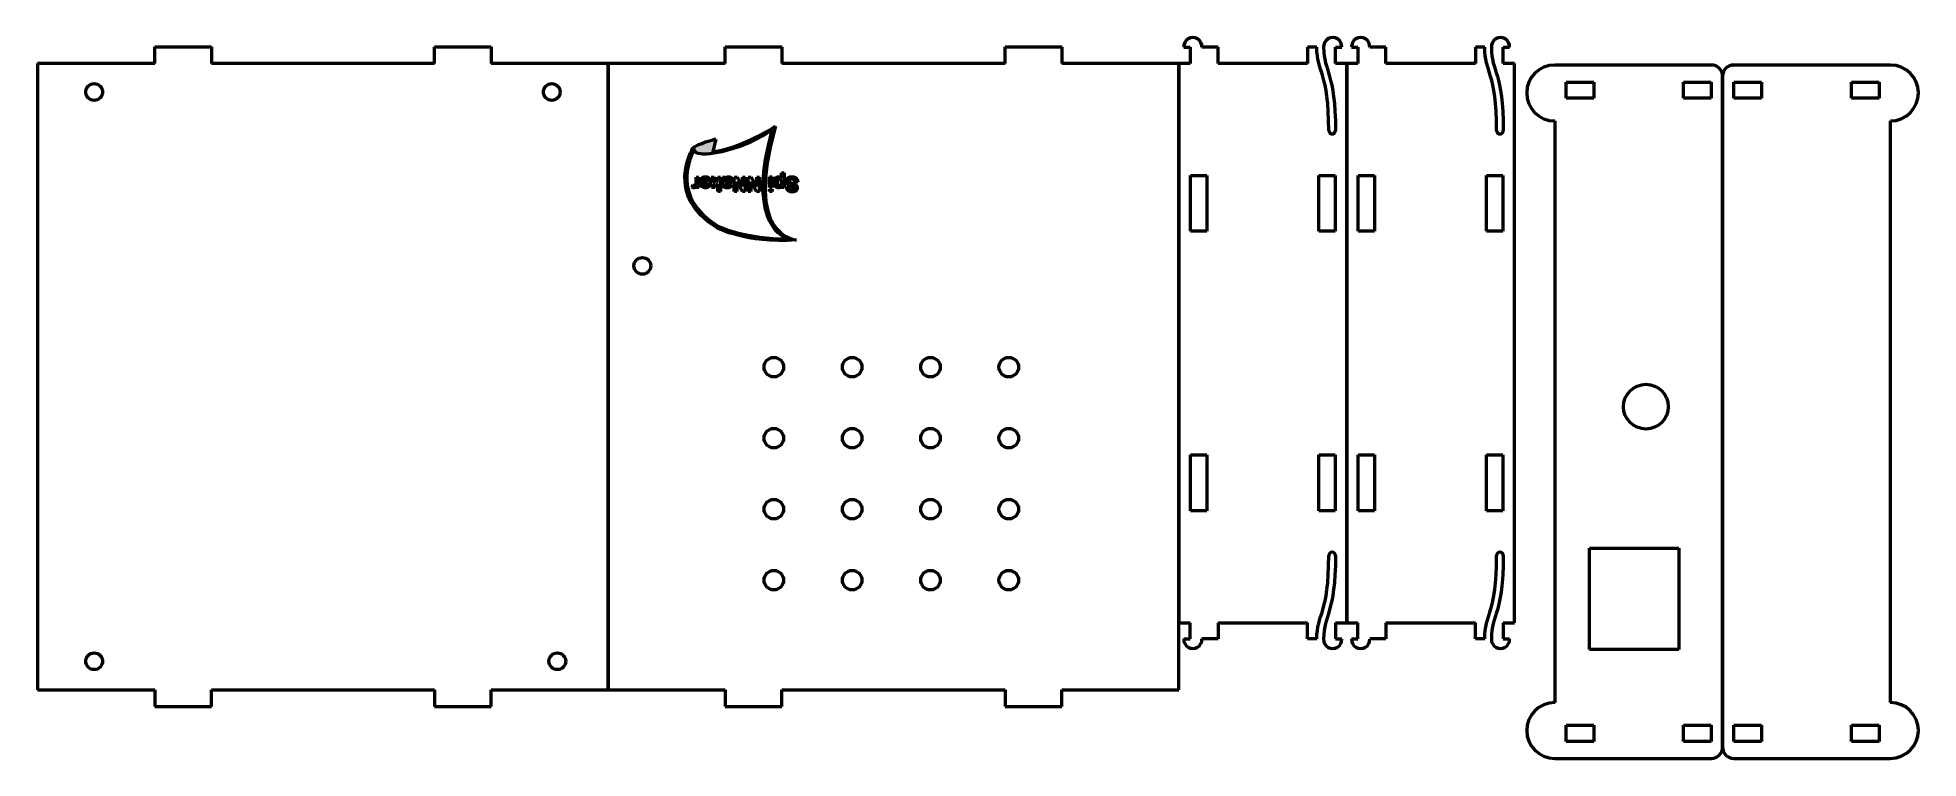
# Model space of a CAD drawing. Header units: millimetres. Extents: x 22 to 358, y 306 to 435.
import ezdxf

# ---------------------------------------------------------------- set-up
doc = ezdxf.new("R2010")
doc.units = ezdxf.units.MM
doc.layers.add('Visible (ANSI)', color=7, linetype='Continuous', lineweight=50)

msp = doc.modelspace()

# ---------------------------------------------------------------- hatches: boundary and pattern name
h = msp.add_hatch(color=256)
h.dxf.hatch_style = 1
edge = h.paths.add_edge_path()
edge.add_spline(control_points=[(143.4, 416.9), (143.39, 416.9), (139.94, 416.03), (139.3, 415.28)], knot_values=[0, 0, 0, 0, 1, 1, 1, 1], degree=3, periodic=0)
edge.add_spline(control_points=[(139.3, 415.28), (139.3, 415.28), (134.05, 406.77), (143.67, 401.01)], knot_values=[1, 1, 1, 1, 2, 2, 2, 2], degree=3, periodic=0)
edge.add_spline(control_points=[(143.67, 401.01), (143.68, 401), (148.69, 398.21), (157.83, 398.87)], knot_values=[2, 2, 2, 2, 3, 3, 3, 3], degree=3, periodic=0)
edge.add_spline(control_points=[(157.83, 398.87), (157.61, 398.94), (148.32, 399.35), (154.07, 419.19)], knot_values=[3, 3, 3, 3, 4, 4, 4, 4], degree=3, periodic=0)
edge.add_spline(control_points=[(154.07, 419.19), (153.92, 419.09), (148.25, 415.38), (142.87, 414.64)], knot_values=[4, 4, 4, 4, 5, 5, 5, 5], degree=3, periodic=0)
edge.add_line((142.87, 414.64), (143.4, 416.9))
edge = h.paths.add_edge_path(flags=16)
edge.add_spline(control_points=[(142.32, 414.28), (148.27, 414.89), (153.49, 418.5), (153.5, 418.51)], knot_values=[-5, -5, -5, -5, -4, -4, -4, -4], degree=3, periodic=0)
edge.add_spline(control_points=[(153.5, 418.51), (149.16, 403.1), (154.54, 399.54), (156.39, 399.05)], knot_values=[-4, -4, -4, -4, -3, -3, -3, -3], degree=3, periodic=0)
edge.add_spline(control_points=[(156.39, 399.05), (148.65, 399.05), (144.46, 401.04), (143.77, 401.32)], knot_values=[-3, -3, -3, -3, -2, -2, -2, -2], degree=3, periodic=0)
edge.add_spline(control_points=[(143.77, 401.32), (135.32, 406.62), (138.8, 413.61), (139.54, 415.11)], knot_values=[-2, -2, -2, -2, -1, -1, -1, -1], degree=3, periodic=0)
edge.add_spline(control_points=[(139.54, 415.11), (139.62, 414.28), (140.44, 414.07), (142.32, 414.28)], knot_values=[-1, -1, -1, -1, 0, 0, 0, 0], degree=3, periodic=0)
h.paths.add_polyline_path([(142.57, 410.11), (143.08, 410.11), (143.54, 409.26), (143.76, 409.51), (143.76, 410.11), (144.24, 410.11), (144.24, 407.49), (143.76, 407.49), (143.76, 408.88), (143.2, 408.21), (142.61, 408.21), (143.23, 408.91)], flags=0)
edge = h.paths.add_edge_path(flags=0)
edge.add_spline(control_points=[(141.55, 410.16), (142.02, 410.16), (142.25, 409.83)], knot_values=[0, 0, 0, 1, 1, 1], degree=2, periodic=0)
edge.add_spline(control_points=[(142.25, 409.83), (142.42, 409.57), (142.42, 409.18)], knot_values=[0, 0, 0, 1, 1, 1], degree=2, periodic=0)
edge.add_spline(control_points=[(142.42, 409.18), (142.42, 408.7), (141.95, 408.17), (141.6, 408.17)], knot_values=[0, 0, 0, 1, 2, 2, 2], degree=2, periodic=0)
edge.add_spline(control_points=[(141.6, 408.17), (141.19, 408.17), (140.73, 408.73), (140.74, 409.31)], knot_values=[0, 0, 0, 1, 2, 2, 2], degree=2, periodic=0)
edge.add_line((140.74, 409.31), (141.93, 409.31))
edge.add_spline(control_points=[(141.93, 409.31), (141.93, 409.53), (141.71, 409.78), (141.54, 409.78)], knot_values=[0, 0, 0, 1, 2, 2, 2], degree=2, periodic=0)
edge.add_spline(control_points=[(141.54, 409.78), (141.43, 409.78), (141.28, 409.65), (141.24, 409.51)], knot_values=[0, 0, 0, 1, 2, 2, 2], degree=2, periodic=0)
edge.add_line((141.24, 409.51), (140.76, 409.59))
edge.add_spline(control_points=[(140.76, 409.59), (140.86, 409.87), (141.25, 410.16), (141.55, 410.16)], knot_values=[0, 0, 0, 1, 2, 2, 2], degree=2, periodic=0)
edge = h.paths.add_edge_path(flags=0)
edge.add_line((140.37, 410.11), (140.37, 408.21))
edge.add_line((140.37, 408.21), (139.92, 408.21))
edge.add_line((139.92, 408.21), (139.92, 408.48))
edge.add_spline(control_points=[(139.92, 408.48), (139.81, 408.29), (139.63, 408.17), (139.51, 408.17)], knot_values=[0, 0, 0, 1, 2, 2, 2], degree=2, periodic=0)
edge.add_spline(control_points=[(139.51, 408.17), (139.35, 408.17), (139.2, 408.27)], knot_values=[0, 0, 0, 1, 1, 1], degree=2, periodic=0)
edge.add_line((139.2, 408.27), (139.34, 408.7))
edge.add_spline(control_points=[(139.34, 408.7), (139.47, 408.62), (139.57, 408.62)], knot_values=[0, 0, 0, 1, 1, 1], degree=2, periodic=0)
edge.add_spline(control_points=[(139.57, 408.62), (139.67, 408.62), (139.81, 408.74), (139.89, 409.04), (139.89, 409.53)], knot_values=[0, 0, 0, 1, 2, 3, 3, 3], degree=2, periodic=0)
edge.add_line((139.89, 409.53), (139.89, 410.11))
edge.add_line((139.89, 410.11), (140.37, 410.11))
edge = h.paths.add_edge_path(flags=0)
edge.add_line((144.59, 410.11), (145.06, 410.11))
edge.add_spline(control_points=[(145.06, 410.11), (145.08, 410.06), (145.11, 409.97)], knot_values=[0, 0, 0, 1, 1, 1], degree=2, periodic=0)
edge.add_spline(control_points=[(145.11, 409.97), (145.12, 409.92), (145.12, 409.91)], knot_values=[0, 0, 0, 1, 1, 1], degree=2, periodic=0)
edge.add_spline(control_points=[(145.12, 409.91), (145.25, 410.03), (145.52, 410.16), (145.68, 410.16)], knot_values=[0, 0, 0, 1, 2, 2, 2], degree=2, periodic=0)
edge.add_spline(control_points=[(145.68, 410.16), (145.96, 410.16), (146.28, 409.84), (146.28, 409.59)], knot_values=[0, 0, 0, 1, 2, 2, 2], degree=2, periodic=0)
edge.add_spline(control_points=[(146.28, 409.59), (146.28, 409.43), (146.14, 409.18), (145.87, 409.05), (145.62, 409)], knot_values=[0, 0, 0, 1, 2, 3, 3, 3], degree=2, periodic=0)
edge.add_spline(control_points=[(145.62, 409), (145.29, 408.93), (145.16, 408.87)], knot_values=[0, 0, 0, 1, 1, 1], degree=2, periodic=0)
edge.add_line((145.16, 408.87), (145.16, 408.82))
edge.add_spline(control_points=[(145.16, 408.82), (145.16, 408.68), (145.3, 408.55), (145.48, 408.55)], knot_values=[0, 0, 0, 1, 2, 2, 2], degree=2, periodic=0)
edge.add_spline(control_points=[(145.48, 408.55), (145.61, 408.55), (145.75, 408.66), (145.8, 408.79)], knot_values=[0, 0, 0, 1, 2, 2, 2], degree=2, periodic=0)
edge.add_line((145.8, 408.79), (146.23, 408.71))
edge.add_spline(control_points=[(146.23, 408.71), (146.16, 408.43), (145.8, 408.17), (145.45, 408.17)], knot_values=[0, 0, 0, 1, 2, 2, 2], degree=2, periodic=0)
edge.add_spline(control_points=[(145.45, 408.17), (145.13, 408.17), (144.82, 408.33), (144.69, 408.57), (144.69, 408.9)], knot_values=[0, 0, 0, 1, 2, 3, 3, 3], degree=2, periodic=0)
edge.add_line((144.69, 408.9), (144.7, 409.49))
edge.add_spline(control_points=[(144.7, 409.49), (144.7, 409.74), (144.65, 409.98), (144.59, 410.11)], knot_values=[0, 0, 0, 1, 2, 2, 2], degree=2, periodic=0)
edge = h.paths.add_edge_path(flags=0)
edge.add_spline(control_points=[(145.29, 409.71), (145.41, 409.8), (145.54, 409.8)], knot_values=[0, 0, 0, 1, 1, 1], degree=2, periodic=0)
edge.add_spline(control_points=[(145.54, 409.8), (145.65, 409.8), (145.8, 409.65), (145.8, 409.54)], knot_values=[0, 0, 0, 1, 2, 2, 2], degree=2, periodic=0)
edge.add_spline(control_points=[(145.8, 409.54), (145.8, 409.43), (145.71, 409.36)], knot_values=[0, 0, 0, 1, 1, 1], degree=2, periodic=0)
edge.add_spline(control_points=[(145.71, 409.36), (145.65, 409.32), (145.25, 409.23), (145.16, 409.2)], knot_values=[0, 0, 0, 1, 2, 2, 2], degree=2, periodic=0)
edge.add_line((145.16, 409.2), (145.16, 409.3))
edge.add_spline(control_points=[(145.16, 409.3), (145.16, 409.48), (145.18, 409.55)], knot_values=[0, 0, 0, 1, 1, 1], degree=2, periodic=0)
edge.add_spline(control_points=[(145.18, 409.55), (145.21, 409.64), (145.29, 409.71)], knot_values=[0, 0, 0, 1, 1, 1], degree=2, periodic=0)
edge = h.paths.add_edge_path(flags=0)
edge.add_spline(control_points=[(141.93, 409), (141.93, 408.79), (141.83, 408.67)], knot_values=[0, 0, 0, 1, 1, 1], degree=2, periodic=0)
edge.add_spline(control_points=[(141.83, 408.67), (141.72, 408.55), (141.57, 408.55)], knot_values=[0, 0, 0, 1, 1, 1], degree=2, periodic=0)
edge.add_spline(control_points=[(141.57, 408.55), (141.42, 408.55), (141.22, 408.78), (141.21, 409)], knot_values=[0, 0, 0, 1, 2, 2, 2], degree=2, periodic=0)
edge.add_line((141.21, 409), (141.93, 409))
h.paths.add_polyline_path([(146.68, 410.11), (147.19, 410.11), (148.2, 408.4), (148.2, 410.11), (148.66, 410.11), (148.66, 407.49), (148.17, 407.49), (147.15, 409.25), (147.15, 407.49), (146.68, 407.49)], flags=0)
h.paths.add_polyline_path([(149.2, 410.11), (149.7, 410.11), (150.71, 408.4), (150.71, 410.11), (151.18, 410.11), (151.18, 407.49), (150.69, 407.49), (149.66, 409.25), (149.66, 407.49), (149.2, 407.49)], flags=0)
h.paths.add_polyline_path([(144.24, 410.11), (143.76, 410.11), (143.76, 409.51), (143.54, 409.26), (143.08, 410.11), (142.57, 410.11), (143.23, 408.91), (142.61, 408.21), (143.2, 408.21), (143.76, 408.88), (143.76, 407.49), (144.24, 407.49)], flags=0)
edge = h.paths.add_edge_path(flags=0)
edge.add_spline(control_points=[(142.42, 409.18), (142.42, 409.57), (142.25, 409.83)], knot_values=[0, 0, 0, 1, 1, 1], degree=2, periodic=0)
edge.add_spline(control_points=[(142.25, 409.83), (142.02, 410.16), (141.55, 410.16)], knot_values=[0, 0, 0, 1, 1, 1], degree=2, periodic=0)
edge.add_spline(control_points=[(141.55, 410.16), (141.25, 410.16), (140.86, 409.87), (140.76, 409.59)], knot_values=[0, 0, 0, 1, 2, 2, 2], degree=2, periodic=0)
edge.add_line((140.76, 409.59), (141.24, 409.51))
edge.add_spline(control_points=[(141.24, 409.51), (141.28, 409.65), (141.43, 409.78), (141.54, 409.78)], knot_values=[0, 0, 0, 1, 2, 2, 2], degree=2, periodic=0)
edge.add_spline(control_points=[(141.54, 409.78), (141.71, 409.78), (141.93, 409.53), (141.93, 409.31)], knot_values=[0, 0, 0, 1, 2, 2, 2], degree=2, periodic=0)
edge.add_line((141.93, 409.31), (140.74, 409.31))
edge.add_spline(control_points=[(140.74, 409.31), (140.73, 408.73), (141.19, 408.17), (141.6, 408.17)], knot_values=[0, 0, 0, 1, 2, 2, 2], degree=2, periodic=0)
edge.add_spline(control_points=[(141.6, 408.17), (141.95, 408.17), (142.42, 408.7), (142.42, 409.18)], knot_values=[0, 0, 0, 1, 2, 2, 2], degree=2, periodic=0)
h = msp.add_hatch(color=256)
h.dxf.hatch_style = 1
edge = h.paths.add_edge_path()
edge.add_spline(control_points=[(158.05, 409.26), (158, 409.7), (157.49, 410.16), (157.02, 410.16)], knot_values=[0, 0, 0, 1, 2, 2, 2], degree=2, periodic=0)
edge.add_spline(control_points=[(157.02, 410.16), (156.69, 410.16), (156.26, 409.97), (156.02, 409.58), (156.02, 409.35)], knot_values=[0, 0, 0, 1, 2, 3, 3, 3], degree=2, periodic=0)
edge.add_spline(control_points=[(156.02, 409.35), (156.02, 409.1), (156.22, 408.77), (156.57, 408.57), (157.3, 408.39), (157.4, 408.31)], knot_values=[0, 0, 0, 1, 2, 3, 4, 4, 4], degree=2, periodic=0)
edge.add_spline(control_points=[(157.4, 408.31), (157.47, 408.24), (157.47, 408.15)], knot_values=[0, 0, 0, 1, 1, 1], degree=2, periodic=0)
edge.add_spline(control_points=[(157.47, 408.15), (157.47, 408.04), (157.39, 407.98)], knot_values=[0, 0, 0, 1, 1, 1], degree=2, periodic=0)
edge.add_spline(control_points=[(157.39, 407.98), (157.27, 407.89), (157.05, 407.89)], knot_values=[0, 0, 0, 1, 1, 1], degree=2, periodic=0)
edge.add_spline(control_points=[(157.05, 407.89), (156.84, 407.89), (156.63, 408.07), (156.6, 408.27)], knot_values=[0, 0, 0, 1, 2, 2, 2], degree=2, periodic=0)
edge.add_line((156.6, 408.27), (156.09, 408.24))
edge.add_spline(control_points=[(156.09, 408.24), (156.1, 407.88), (156.58, 407.45), (157.05, 407.45)], knot_values=[0, 0, 0, 1, 2, 2, 2], degree=2, periodic=0)
edge.add_spline(control_points=[(157.05, 407.45), (157.33, 407.45), (157.74, 407.63), (157.96, 407.98), (157.96, 408.18)], knot_values=[0, 0, 0, 1, 2, 3, 3, 3], degree=2, periodic=0)
edge.add_spline(control_points=[(157.96, 408.18), (157.96, 408.49), (157.73, 408.71)], knot_values=[0, 0, 0, 1, 1, 1], degree=2, periodic=0)
edge.add_spline(control_points=[(157.73, 408.71), (157.56, 408.86), (157.16, 408.97)], knot_values=[0, 0, 0, 1, 1, 1], degree=2, periodic=0)
edge.add_spline(control_points=[(157.16, 408.97), (156.85, 409.05), (156.76, 409.08)], knot_values=[0, 0, 0, 1, 1, 1], degree=2, periodic=0)
edge.add_spline(control_points=[(156.76, 409.08), (156.63, 409.13), (156.52, 409.26), (156.52, 409.35)], knot_values=[0, 0, 0, 1, 2, 2, 2], degree=2, periodic=0)
edge.add_spline(control_points=[(156.52, 409.35), (156.52, 409.5), (156.77, 409.72), (157.01, 409.72)], knot_values=[0, 0, 0, 1, 2, 2, 2], degree=2, periodic=0)
edge.add_spline(control_points=[(157.01, 409.72), (157.24, 409.72), (157.51, 409.47), (157.56, 409.21)], knot_values=[0, 0, 0, 1, 2, 2, 2], degree=2, periodic=0)
edge.add_line((157.56, 409.21), (158.05, 409.26))
edge = h.paths.add_edge_path()
edge.add_line((155.61, 410.84), (155.14, 410.84))
edge.add_line((155.14, 410.84), (155.14, 409.88))
edge.add_spline(control_points=[(155.14, 409.88), (155, 410.03), (154.76, 410.16), (154.61, 410.16)], knot_values=[0, 0, 0, 1, 2, 2, 2], degree=2, periodic=0)
edge.add_spline(control_points=[(154.61, 410.16), (154.29, 410.16), (153.85, 409.63), (153.85, 409.16)], knot_values=[0, 0, 0, 1, 2, 2, 2], degree=2, periodic=0)
edge.add_spline(control_points=[(153.85, 409.16), (153.85, 408.69), (154.29, 408.17), (154.61, 408.17)], knot_values=[0, 0, 0, 1, 2, 2, 2], degree=2, periodic=0)
edge.add_spline(control_points=[(154.61, 408.17), (154.79, 408.17), (155.08, 408.35), (155.17, 408.5)], knot_values=[0, 0, 0, 1, 2, 2, 2], degree=2, periodic=0)
edge.add_line((155.17, 408.5), (155.17, 408.22))
edge.add_line((155.17, 408.22), (155.61, 408.22))
edge.add_line((155.61, 408.22), (155.61, 410.84))
edge = h.paths.add_edge_path(flags=16)
edge.add_spline(control_points=[(154.73, 409.76), (154.9, 409.76), (155.14, 409.45), (155.14, 409.13)], knot_values=[0, 0, 0, 1, 2, 2, 2], degree=2, periodic=0)
edge.add_spline(control_points=[(155.14, 409.13), (155.14, 408.86), (154.91, 408.57), (154.73, 408.57)], knot_values=[0, 0, 0, 1, 2, 2, 2], degree=2, periodic=0)
edge.add_spline(control_points=[(154.73, 408.57), (154.57, 408.57), (154.34, 408.86), (154.34, 409.16)], knot_values=[0, 0, 0, 1, 2, 2, 2], degree=2, periodic=0)
edge.add_spline(control_points=[(154.34, 409.16), (154.34, 409.48), (154.56, 409.76), (154.73, 409.76)], knot_values=[0, 0, 0, 1, 2, 2, 2], degree=2, periodic=0)
h.paths.add_polyline_path([(153.47, 410.12), (153, 410.12), (153, 408.22), (153.47, 408.22)])
h.paths.add_polyline_path([(153.47, 407.96), (153, 407.96), (153, 407.49), (153.47, 407.49)])
h.paths.add_polyline_path([(151.18, 410.11), (150.71, 410.11), (150.71, 408.4), (149.7, 410.11), (149.2, 410.11), (149.2, 407.49), (149.66, 407.49), (149.66, 409.25), (150.69, 407.49), (151.18, 407.49)])
h.paths.add_polyline_path([(148.66, 410.11), (148.2, 410.11), (148.2, 408.4), (147.19, 410.11), (146.68, 410.11), (146.68, 407.49), (147.15, 407.49), (147.15, 409.25), (148.17, 407.49), (148.66, 407.49)])
edge = h.paths.add_edge_path()
edge.add_spline(control_points=[(146.28, 409.59), (146.28, 409.84), (145.96, 410.16), (145.68, 410.16)], knot_values=[0, 0, 0, 1, 2, 2, 2], degree=2, periodic=0)
edge.add_spline(control_points=[(145.68, 410.16), (145.52, 410.16), (145.25, 410.03), (145.12, 409.91)], knot_values=[0, 0, 0, 1, 2, 2, 2], degree=2, periodic=0)
edge.add_spline(control_points=[(145.12, 409.91), (145.12, 409.92), (145.11, 409.97)], knot_values=[0, 0, 0, 1, 1, 1], degree=2, periodic=0)
edge.add_spline(control_points=[(145.11, 409.97), (145.08, 410.06), (145.06, 410.11)], knot_values=[0, 0, 0, 1, 1, 1], degree=2, periodic=0)
edge.add_line((145.06, 410.11), (144.59, 410.11))
edge.add_spline(control_points=[(144.59, 410.11), (144.65, 409.98), (144.7, 409.74), (144.7, 409.49)], knot_values=[0, 0, 0, 1, 2, 2, 2], degree=2, periodic=0)
edge.add_line((144.7, 409.49), (144.69, 408.9))
edge.add_spline(control_points=[(144.69, 408.9), (144.69, 408.57), (144.82, 408.33), (145.13, 408.17), (145.45, 408.17)], knot_values=[0, 0, 0, 1, 2, 3, 3, 3], degree=2, periodic=0)
edge.add_spline(control_points=[(145.45, 408.17), (145.8, 408.17), (146.16, 408.43), (146.23, 408.71)], knot_values=[0, 0, 0, 1, 2, 2, 2], degree=2, periodic=0)
edge.add_line((146.23, 408.71), (145.8, 408.79))
edge.add_spline(control_points=[(145.8, 408.79), (145.75, 408.66), (145.61, 408.55), (145.48, 408.55)], knot_values=[0, 0, 0, 1, 2, 2, 2], degree=2, periodic=0)
edge.add_spline(control_points=[(145.48, 408.55), (145.3, 408.55), (145.16, 408.68), (145.16, 408.82)], knot_values=[0, 0, 0, 1, 2, 2, 2], degree=2, periodic=0)
edge.add_line((145.16, 408.82), (145.16, 408.87))
edge.add_spline(control_points=[(145.16, 408.87), (145.29, 408.93), (145.62, 409)], knot_values=[0, 0, 0, 1, 1, 1], degree=2, periodic=0)
edge.add_spline(control_points=[(145.62, 409), (145.87, 409.05), (146.14, 409.18), (146.28, 409.43), (146.28, 409.59)], knot_values=[0, 0, 0, 1, 2, 3, 3, 3], degree=2, periodic=0)
edge = h.paths.add_edge_path(flags=16)
edge.add_spline(control_points=[(145.54, 409.8), (145.65, 409.8), (145.8, 409.65), (145.8, 409.54)], knot_values=[0, 0, 0, 1, 2, 2, 2], degree=2, periodic=0)
edge.add_spline(control_points=[(145.8, 409.54), (145.8, 409.43), (145.71, 409.36)], knot_values=[0, 0, 0, 1, 1, 1], degree=2, periodic=0)
edge.add_spline(control_points=[(145.71, 409.36), (145.65, 409.32), (145.25, 409.23), (145.16, 409.2)], knot_values=[0, 0, 0, 1, 2, 2, 2], degree=2, periodic=0)
edge.add_line((145.16, 409.2), (145.16, 409.3))
edge.add_spline(control_points=[(145.16, 409.3), (145.16, 409.48), (145.18, 409.55)], knot_values=[0, 0, 0, 1, 1, 1], degree=2, periodic=0)
edge.add_spline(control_points=[(145.18, 409.55), (145.21, 409.64), (145.29, 409.71)], knot_values=[0, 0, 0, 1, 1, 1], degree=2, periodic=0)
edge.add_spline(control_points=[(145.29, 409.71), (145.41, 409.8), (145.54, 409.8)], knot_values=[0, 0, 0, 1, 1, 1], degree=2, periodic=0)
h.paths.add_polyline_path([(144.24, 410.11), (143.76, 410.11), (143.76, 409.51), (143.54, 409.26), (143.08, 410.11), (142.57, 410.11), (143.23, 408.91), (142.61, 408.21), (143.2, 408.21), (143.76, 408.88), (143.76, 407.49), (144.24, 407.49)])
edge = h.paths.add_edge_path()
edge.add_spline(control_points=[(142.42, 409.18), (142.42, 409.57), (142.25, 409.83)], knot_values=[0, 0, 0, 1, 1, 1], degree=2, periodic=0)
edge.add_spline(control_points=[(142.25, 409.83), (142.02, 410.16), (141.55, 410.16)], knot_values=[0, 0, 0, 1, 1, 1], degree=2, periodic=0)
edge.add_spline(control_points=[(141.55, 410.16), (141.25, 410.16), (140.86, 409.87), (140.76, 409.59)], knot_values=[0, 0, 0, 1, 2, 2, 2], degree=2, periodic=0)
edge.add_line((140.76, 409.59), (141.24, 409.51))
edge.add_spline(control_points=[(141.24, 409.51), (141.28, 409.65), (141.43, 409.78), (141.54, 409.78)], knot_values=[0, 0, 0, 1, 2, 2, 2], degree=2, periodic=0)
edge.add_spline(control_points=[(141.54, 409.78), (141.71, 409.78), (141.93, 409.53), (141.93, 409.31)], knot_values=[0, 0, 0, 1, 2, 2, 2], degree=2, periodic=0)
edge.add_line((141.93, 409.31), (140.74, 409.31))
edge.add_spline(control_points=[(140.74, 409.31), (140.73, 408.73), (141.19, 408.17), (141.6, 408.17)], knot_values=[0, 0, 0, 1, 2, 2, 2], degree=2, periodic=0)
edge.add_spline(control_points=[(141.6, 408.17), (141.95, 408.17), (142.42, 408.7), (142.42, 409.18)], knot_values=[0, 0, 0, 1, 2, 2, 2], degree=2, periodic=0)
edge = h.paths.add_edge_path(flags=16)
edge.add_spline(control_points=[(141.93, 409), (141.93, 408.79), (141.83, 408.67)], knot_values=[0, 0, 0, 1, 1, 1], degree=2, periodic=0)
edge.add_spline(control_points=[(141.83, 408.67), (141.72, 408.55), (141.57, 408.55)], knot_values=[0, 0, 0, 1, 1, 1], degree=2, periodic=0)
edge.add_spline(control_points=[(141.57, 408.55), (141.42, 408.55), (141.22, 408.78), (141.21, 409)], knot_values=[0, 0, 0, 1, 2, 2, 2], degree=2, periodic=0)
edge.add_line((141.21, 409), (141.93, 409))
edge = h.paths.add_edge_path()
edge.add_line((140.37, 410.11), (139.89, 410.11))
edge.add_line((139.89, 410.11), (139.89, 409.53))
edge.add_spline(control_points=[(139.89, 409.53), (139.89, 409.04), (139.81, 408.74), (139.67, 408.62), (139.57, 408.62)], knot_values=[0, 0, 0, 1, 2, 3, 3, 3], degree=2, periodic=0)
edge.add_spline(control_points=[(139.57, 408.62), (139.47, 408.62), (139.34, 408.7)], knot_values=[0, 0, 0, 1, 1, 1], degree=2, periodic=0)
edge.add_line((139.34, 408.7), (139.2, 408.27))
edge.add_spline(control_points=[(139.2, 408.27), (139.35, 408.17), (139.51, 408.17)], knot_values=[0, 0, 0, 1, 1, 1], degree=2, periodic=0)
edge.add_spline(control_points=[(139.51, 408.17), (139.63, 408.17), (139.81, 408.29), (139.92, 408.48)], knot_values=[0, 0, 0, 1, 2, 2, 2], degree=2, periodic=0)
edge.add_line((139.92, 408.48), (139.92, 408.21))
edge.add_line((139.92, 408.21), (140.37, 408.21))
edge.add_line((140.37, 408.21), (140.37, 410.11))

# ---------------------------------------------------------------- linework, layer by layer
at = {"layer": 'Visible (ANSI)', "color": 1}
for p, q in [((43.1, 430.41), (22.17, 430.41)), ((22.17, 430.41), (22.17, 318.41)), ((43.1, 430.41), (43.1, 433.41)), ((43.1, 433.41), (53.23, 433.41)), ((53.23, 433.41), (53.23, 430.41)), ((93.1, 430.41), (53.23, 430.41)), ((93.1, 430.41), (93.1, 433.41)), ((93.1, 433.41), (103.23, 433.41)), ((103.23, 433.41), (103.23, 430.41)), ((124.17, 430.41), (103.23, 430.41)), ((124.17, 318.41), (124.17, 430.41)), ((145.1, 430.41), (124.17, 430.41)), ((124.17, 430.41), (124.17, 318.41)), ((145.1, 433.41), (155.23, 433.41)), ((145.1, 430.41), (145.1, 433.41)), ((155.23, 433.41), (155.23, 430.41)), ((195.1, 430.41), (155.23, 430.41)), ((195.1, 433.41), (205.23, 433.41)), ((195.1, 430.41), (195.1, 433.41)), ((205.23, 433.41), (205.23, 430.41)), ((226.17, 430.41), (205.23, 430.41)), ((226.17, 318.41), (226.17, 430.41)), ((228.17, 430.41), (226.17, 430.41)), ((226.17, 430.41), (226.17, 330.41)), ((227.04, 433.3), (228.17, 433.3)), ((228.17, 433.3), (228.17, 430.41)), ((233.17, 433.3), (230.3, 433.3)), ((233.17, 430.41), (233.17, 433.3)), ((249.17, 430.41), (233.17, 430.41)), ((250.84, 433.3), (249.17, 433.3)), ((249.17, 433.3), (249.17, 430.41)), ((254.17, 430.41), (254.17, 433.3)), ((254.17, 433.3), (255.3, 433.3)), ((256.17, 430.41), (254.17, 430.41)), ((256.17, 330.41), (256.17, 430.41)), ((258.17, 430.41), (256.17, 430.41)), ((256.17, 430.41), (256.17, 330.41)), ((257.04, 433.3), (258.17, 433.3)), ((258.17, 433.3), (258.17, 430.41)), ((263.17, 433.3), (260.3, 433.3)), ((263.17, 430.41), (263.17, 433.3)), ((279.17, 430.41), (263.17, 430.41)), ((280.84, 433.3), (279.17, 433.3)), ((279.17, 433.3), (279.17, 430.41)), ((284.17, 430.41), (284.17, 433.3)), ((284.17, 433.3), (285.3, 433.3)), ((286.17, 430.41), (284.17, 430.41)), ((286.17, 330.41), (286.17, 430.41)), ((321.36, 430.14), (293.36, 430.14)), ((295.38, 427.1), (300.35, 427.1)), ((295.38, 424.18), (295.38, 427.1)), ((300.35, 427.1), (300.35, 424.18)), ((316.38, 427.1), (321.35, 427.1)), ((316.38, 424.18), (316.38, 427.1)), ((321.35, 427.1), (321.35, 424.18)), ((323.36, 308.14), (323.36, 428.14)), ((323.36, 428.14), (323.36, 308.14)), ((353.36, 430.14), (325.36, 430.14)), ((325.38, 424.18), (325.38, 427.1)), ((325.38, 427.1), (330.35, 427.1)), ((330.35, 427.1), (330.35, 424.18)), ((346.38, 427.1), (351.35, 427.1)), ((346.38, 424.18), (346.38, 427.1)), ((351.35, 427.1), (351.35, 424.18)), ((300.35, 424.18), (295.38, 424.18)), ((321.35, 424.18), (316.38, 424.18)), ((330.35, 424.18), (325.38, 424.18)), ((351.35, 424.18), (346.38, 424.18)), ((293.36, 420.14), (293.36, 316.14)), ((353.36, 316.14), (353.36, 420.14)), ((228.25, 400.43), (228.25, 410.4)), ((228.25, 410.4), (231.17, 410.4)), ((231.17, 410.4), (231.17, 400.43)), ((251.17, 400.43), (251.17, 410.4)), ((251.17, 410.4), (254.09, 410.4)), ((254.09, 410.4), (254.09, 400.43)), ((258.25, 400.43), (258.25, 410.4)), ((258.25, 410.4), (261.17, 410.4)), ((261.17, 410.4), (261.17, 400.43)), ((281.17, 400.43), (281.17, 410.4)), ((281.17, 410.4), (284.09, 410.4)), ((284.09, 410.4), (284.09, 400.43)), ((231.17, 400.43), (228.25, 400.43)), ((254.09, 400.43), (251.17, 400.43)), ((261.17, 400.43), (258.25, 400.43)), ((284.09, 400.43), (281.17, 400.43)), ((228.25, 350.43), (228.25, 360.4)), ((228.25, 360.4), (231.17, 360.4)), ((231.17, 360.4), (231.17, 350.43)), ((251.17, 350.43), (251.17, 360.4)), ((251.17, 360.4), (254.09, 360.4)), ((254.09, 360.4), (254.09, 350.43)), ((258.25, 350.43), (258.25, 360.4)), ((258.25, 360.4), (261.17, 360.4)), ((261.17, 360.4), (261.17, 350.43)), ((281.17, 350.43), (281.17, 360.4)), ((281.17, 360.4), (284.09, 360.4)), ((284.09, 360.4), (284.09, 350.43)), ((231.17, 350.43), (228.25, 350.43)), ((254.09, 350.43), (251.17, 350.43)), ((261.17, 350.43), (258.25, 350.43)), ((284.09, 350.43), (281.17, 350.43)), ((299.56, 343.74), (315.56, 343.74)), ((299.56, 325.64), (299.56, 343.74)), ((315.56, 343.74), (315.56, 325.64)), ((226.17, 330.41), (228.17, 330.41)), ((228.17, 327.52), (228.17, 330.41)), ((233.17, 330.41), (249.17, 330.41)), ((233.17, 330.41), (233.17, 327.52)), ((249.17, 327.52), (249.17, 330.41)), ((254.17, 330.41), (256.17, 330.41)), ((254.17, 330.41), (254.17, 327.52)), ((256.17, 330.41), (258.17, 330.41)), ((258.17, 327.52), (258.17, 330.41)), ((263.17, 330.41), (279.17, 330.41)), ((263.17, 330.41), (263.17, 327.52)), ((279.17, 327.52), (279.17, 330.41)), ((284.17, 330.41), (286.17, 330.41)), ((284.17, 330.41), (284.17, 327.52)), ((227.04, 327.52), (228.17, 327.52)), ((233.17, 327.52), (230.3, 327.52)), ((250.84, 327.52), (249.17, 327.52)), ((254.17, 327.52), (255.3, 327.52)), ((257.04, 327.52), (258.17, 327.52)), ((263.17, 327.52), (260.3, 327.52)), ((280.84, 327.52), (279.17, 327.52)), ((284.17, 327.52), (285.3, 327.52)), ((315.56, 325.64), (299.56, 325.64)), ((22.17, 318.41), (43.1, 318.41)), ((43.1, 318.41), (43.1, 315.41)), ((53.23, 318.41), (93.1, 318.41)), ((53.23, 315.41), (53.23, 318.41)), ((93.1, 318.41), (93.1, 315.41)), ((103.23, 318.41), (124.17, 318.41)), ((103.23, 315.41), (103.23, 318.41)), ((124.17, 318.41), (145.1, 318.41)), ((145.1, 318.41), (145.1, 315.41)), ((155.23, 318.41), (195.1, 318.41)), ((155.23, 315.41), (155.23, 318.41)), ((195.1, 318.41), (195.1, 315.41)), ((205.23, 318.41), (226.17, 318.41)), ((205.23, 315.41), (205.23, 318.41)), ((43.1, 315.41), (53.23, 315.41)), ((93.1, 315.41), (103.23, 315.41)), ((145.1, 315.41), (155.23, 315.41)), ((195.1, 315.41), (205.23, 315.41)), ((295.38, 309.18), (295.38, 312.1)), ((295.38, 312.1), (300.35, 312.1)), ((300.35, 312.1), (300.35, 309.18)), ((316.38, 312.1), (321.35, 312.1)), ((316.38, 309.18), (316.38, 312.1)), ((321.35, 312.1), (321.35, 309.18)), ((325.38, 312.1), (330.35, 312.1)), ((325.38, 309.18), (325.38, 312.1)), ((330.35, 312.1), (330.35, 309.18)), ((346.38, 312.1), (351.35, 312.1)), ((346.38, 309.18), (346.38, 312.1)), ((351.35, 312.1), (351.35, 309.18)), ((293.36, 306.14), (321.36, 306.14)), ((300.35, 309.18), (295.38, 309.18)), ((321.35, 309.18), (316.38, 309.18)), ((325.36, 306.14), (353.36, 306.14)), ((330.35, 309.18), (325.38, 309.18)), ((351.35, 309.18), (346.38, 309.18))]:
    msp.add_line(p, q, dxfattribs=at)
at = {"layer": 'Visible (ANSI)', "color": 5}
for p, q in [((143.4, 416.9), (142.87, 414.64)), ((155.14, 410.84), (155.61, 410.84)), ((155.14, 409.88), (155.14, 410.84)), ((155.61, 410.84), (155.61, 408.22)), ((139.2, 408.27), (139.34, 408.7)), ((139.89, 409.53), (139.89, 410.11)), ((139.89, 410.11), (140.37, 410.11)), ((139.92, 408.21), (139.92, 408.48)), ((140.37, 408.21), (139.92, 408.21)), ((140.37, 410.11), (140.37, 408.21)), ((140.74, 409.31), (141.93, 409.31)), ((141.24, 409.51), (140.76, 409.59)), ((141.93, 409), (141.21, 409)), ((142.57, 410.11), (143.08, 410.11)), ((143.23, 408.91), (142.57, 410.11)), ((142.61, 408.21), (143.23, 408.91)), ((143.2, 408.21), (142.61, 408.21)), ((143.08, 410.11), (143.54, 409.26)), ((143.76, 408.88), (143.2, 408.21)), ((143.54, 409.26), (143.76, 409.51)), ((143.76, 410.11), (144.24, 410.11)), ((143.76, 409.51), (143.76, 410.11)), ((143.76, 407.49), (143.76, 408.88)), ((144.24, 407.49), (143.76, 407.49)), ((144.24, 410.11), (144.24, 407.49)), ((144.59, 410.11), (145.06, 410.11)), ((144.69, 408.9), (144.7, 409.49)), ((145.16, 409.3), (145.16, 409.2)), ((145.16, 408.87), (145.16, 408.82)), ((145.8, 408.79), (146.23, 408.71)), ((146.68, 407.49), (146.68, 410.11)), ((146.68, 410.11), (147.19, 410.11)), ((147.15, 407.49), (146.68, 407.49)), ((148.17, 407.49), (147.15, 409.25)), ((147.15, 409.25), (147.15, 407.49)), ((147.19, 410.11), (148.2, 408.4)), ((148.66, 407.49), (148.17, 407.49)), ((148.2, 408.4), (148.2, 410.11)), ((148.2, 410.11), (148.66, 410.11)), ((148.66, 410.11), (148.66, 407.49)), ((149.2, 410.11), (149.7, 410.11)), ((149.2, 407.49), (149.2, 410.11)), ((149.66, 407.49), (149.2, 407.49)), ((149.66, 409.25), (149.66, 407.49)), ((150.69, 407.49), (149.66, 409.25)), ((149.7, 410.11), (150.71, 408.4)), ((151.18, 407.49), (150.69, 407.49)), ((150.71, 410.11), (151.18, 410.11)), ((150.71, 408.4), (150.71, 410.11)), ((151.18, 410.11), (151.18, 407.49)), ((153, 410.12), (153.47, 410.12)), ((153, 408.22), (153, 410.12)), ((153.47, 408.22), (153, 408.22)), ((153, 407.49), (153, 407.96)), ((153, 407.96), (153.47, 407.96)), ((153.47, 407.49), (153, 407.49)), ((153.47, 410.12), (153.47, 408.22)), ((153.47, 407.96), (153.47, 407.49)), ((155.17, 408.22), (155.17, 408.5)), ((155.61, 408.22), (155.17, 408.22)), ((156.09, 408.24), (156.6, 408.27)), ((158.05, 409.26), (157.56, 409.21))]:
    msp.add_line(p, q, dxfattribs=at)
at = {"layer": 'Visible (ANSI)', "color": 1}
for centre, radius in [((32.27, 425.31), 1.5), ((114.07, 425.31), 1.5), ((130.27, 394.21), 1.5), ((153.77, 376.11), 1.75), ((167.77, 376.11), 1.75), ((181.77, 376.11), 1.75), ((195.77, 376.11), 1.75), ((309.66, 369.04), 4), ((153.77, 363.41), 1.75), ((167.77, 363.41), 1.75), ((181.77, 363.41), 1.75), ((195.77, 363.41), 1.75), ((153.77, 350.71), 1.75), ((167.77, 350.71), 1.75), ((181.77, 350.71), 1.75), ((195.77, 350.71), 1.75), ((153.77, 338.01), 1.75), ((167.77, 338.01), 1.75), ((181.77, 338.01), 1.75), ((195.77, 338.01), 1.75), ((32.27, 323.51), 1.5), ((115.07, 323.51), 1.5)]:
    msp.add_circle(centre, radius, dxfattribs=at)
for centre, radius, start, end in [((228.67, 433.41), 1.63, 356.1305, 183.8695), ((253.67, 433.41), 1.63, 356.1305, 183.8695), ((258.67, 433.41), 1.63, 356.1305, 183.8695), ((283.67, 433.41), 1.63, 356.1305, 183.8695), ((293.36, 425.14), 5, 90, 270), ((321.36, 428.14), 2, 0, 90), ((325.36, 428.14), 2, 90, 180), ((353.36, 425.14), 5, 270, 90), ((253.57, 418.41), 0.6, 180, 0), ((283.57, 418.41), 0.6, 180, 0), ((253.57, 342.41), 0.6, 0, 180), ((283.57, 342.41), 0.6, 0, 180), ((228.67, 327.41), 1.63, 176.1305, 3.8695), ((253.67, 327.41), 1.63, 176.1305, 3.8695), ((258.67, 327.41), 1.63, 176.1305, 3.8695), ((283.67, 327.41), 1.63, 176.1305, 3.8695), ((293.36, 311.14), 5, 90, 270), ((353.36, 311.14), 5, 270, 90), ((321.36, 308.14), 2, 270, 0), ((325.36, 308.14), 2, 180, 270)]:
    msp.add_arc(centre, radius, start, end, dxfattribs=at)
for points in [[(252.97, 418.41), (252.97, 428.83), (250.84, 428.83), (250.84, 433.3)], [(252.04, 433.3), (252.04, 428.83), (254.17, 428.83), (254.17, 418.41)], [(282.97, 418.41), (282.97, 428.83), (280.84, 428.83), (280.84, 433.3)], [(282.04, 433.3), (282.04, 428.83), (284.17, 428.83), (284.17, 418.41)], [(250.84, 327.52), (250.84, 331.99), (252.97, 331.99), (252.97, 342.41)], [(254.17, 342.41), (254.17, 331.99), (252.04, 331.99), (252.04, 327.52)], [(280.84, 327.52), (280.84, 331.99), (282.97, 331.99), (282.97, 342.41)], [(284.17, 342.41), (284.17, 331.99), (282.04, 331.99), (282.04, 327.52)]]:
    msp.add_open_spline(points, degree=3, dxfattribs=at)
at = {"layer": 'Visible (ANSI)', "color": 5}
for points, degree in [([(139.3, 415.28), (139.94, 416.03), (143.39, 416.9), (143.4, 416.9)], 3), ([(153.5, 418.51), (153.49, 418.5), (148.27, 414.89), (142.32, 414.28)], 3), ([(142.87, 414.64), (148.25, 415.38), (153.92, 419.09), (154.07, 419.19)], 3), ([(154.07, 419.19), (148.32, 399.35), (157.61, 398.94), (157.83, 398.87)], 3), ([(156.39, 399.05), (154.54, 399.54), (149.16, 403.1), (153.5, 418.51)], 3), ([(143.67, 401.01), (134.05, 406.77), (139.3, 415.28), (139.3, 415.28)], 3), ([(139.54, 415.11), (138.8, 413.61), (135.32, 406.62), (143.77, 401.32)], 3), ([(142.32, 414.28), (140.44, 414.07), (139.62, 414.28), (139.54, 415.11)], 3), ([(153.85, 409.16), (153.85, 409.63), (154.29, 410.16), (154.61, 410.16)], 2), ([(154.61, 410.16), (154.76, 410.16), (155, 410.03), (155.14, 409.88)], 2), ([(156.02, 409.35), (156.02, 409.58), (156.26, 409.97), (156.69, 410.16), (157.02, 410.16)], 2), ([(157.02, 410.16), (157.49, 410.16), (158, 409.7), (158.05, 409.26)], 2), ([(139.51, 408.17), (139.35, 408.17), (139.2, 408.27)], 2), ([(139.34, 408.7), (139.47, 408.62), (139.57, 408.62)], 2), ([(139.92, 408.48), (139.81, 408.29), (139.63, 408.17), (139.51, 408.17)], 2), ([(139.57, 408.62), (139.67, 408.62), (139.81, 408.74), (139.89, 409.04), (139.89, 409.53)], 2), ([(141.6, 408.17), (141.19, 408.17), (140.73, 408.73), (140.74, 409.31)], 2), ([(140.76, 409.59), (140.86, 409.87), (141.25, 410.16), (141.55, 410.16)], 2), ([(141.21, 409), (141.22, 408.78), (141.42, 408.55), (141.57, 408.55)], 2), ([(141.54, 409.78), (141.43, 409.78), (141.28, 409.65), (141.24, 409.51)], 2), ([(141.93, 409.31), (141.93, 409.53), (141.71, 409.78), (141.54, 409.78)], 2), ([(141.55, 410.16), (142.02, 410.16), (142.25, 409.83)], 2), ([(141.57, 408.55), (141.72, 408.55), (141.83, 408.67)], 2), ([(142.42, 409.18), (142.42, 408.7), (141.95, 408.17), (141.6, 408.17)], 2), ([(141.83, 408.67), (141.93, 408.79), (141.93, 409)], 2), ([(142.25, 409.83), (142.42, 409.57), (142.42, 409.18)], 2), ([(144.7, 409.49), (144.7, 409.74), (144.65, 409.98), (144.59, 410.11)], 2), ([(145.45, 408.17), (145.13, 408.17), (144.82, 408.33), (144.69, 408.57), (144.69, 408.9)], 2), ([(145.06, 410.11), (145.08, 410.06), (145.11, 409.97)], 2), ([(145.11, 409.97), (145.12, 409.92), (145.12, 409.91)], 2), ([(145.12, 409.91), (145.25, 410.03), (145.52, 410.16), (145.68, 410.16)], 2), ([(145.18, 409.55), (145.16, 409.48), (145.16, 409.3)], 2), ([(145.16, 409.2), (145.25, 409.23), (145.65, 409.32), (145.71, 409.36)], 2), ([(145.62, 409), (145.29, 408.93), (145.16, 408.87)], 2), ([(145.16, 408.82), (145.16, 408.68), (145.3, 408.55), (145.48, 408.55)], 2), ([(145.29, 409.71), (145.21, 409.64), (145.18, 409.55)], 2), ([(145.54, 409.8), (145.41, 409.8), (145.29, 409.71)], 2), ([(146.23, 408.71), (146.16, 408.43), (145.8, 408.17), (145.45, 408.17)], 2), ([(145.48, 408.55), (145.61, 408.55), (145.75, 408.66), (145.8, 408.79)], 2), ([(145.8, 409.54), (145.8, 409.65), (145.65, 409.8), (145.54, 409.8)], 2), ([(146.28, 409.59), (146.28, 409.43), (146.14, 409.18), (145.87, 409.05), (145.62, 409)], 2), ([(145.68, 410.16), (145.96, 410.16), (146.28, 409.84), (146.28, 409.59)], 2), ([(145.71, 409.36), (145.8, 409.43), (145.8, 409.54)], 2), ([(154.61, 408.17), (154.29, 408.17), (153.85, 408.69), (153.85, 409.16)], 2), ([(154.73, 409.76), (154.56, 409.76), (154.34, 409.48), (154.34, 409.16)], 2), ([(154.34, 409.16), (154.34, 408.86), (154.57, 408.57), (154.73, 408.57)], 2), ([(155.17, 408.5), (155.08, 408.35), (154.79, 408.17), (154.61, 408.17)], 2), ([(155.14, 409.13), (155.14, 409.45), (154.9, 409.76), (154.73, 409.76)], 2), ([(154.73, 408.57), (154.91, 408.57), (155.14, 408.86), (155.14, 409.13)], 2), ([(157.4, 408.31), (157.3, 408.39), (156.57, 408.57), (156.22, 408.77), (156.02, 409.1), (156.02, 409.35)], 2), ([(157.05, 407.45), (156.58, 407.45), (156.1, 407.88), (156.09, 408.24)], 2), ([(157.01, 409.72), (156.77, 409.72), (156.52, 409.5), (156.52, 409.35)], 2), ([(156.52, 409.35), (156.52, 409.26), (156.63, 409.13), (156.76, 409.08)], 2), ([(156.6, 408.27), (156.63, 408.07), (156.84, 407.89), (157.05, 407.89)], 2), ([(156.76, 409.08), (156.85, 409.05), (157.16, 408.97)], 2), ([(157.56, 409.21), (157.51, 409.47), (157.24, 409.72), (157.01, 409.72)], 2), ([(157.96, 408.18), (157.96, 407.98), (157.74, 407.63), (157.33, 407.45), (157.05, 407.45)], 2), ([(157.05, 407.89), (157.27, 407.89), (157.39, 407.98)], 2), ([(157.16, 408.97), (157.56, 408.86), (157.73, 408.71)], 2), ([(157.39, 407.98), (157.47, 408.04), (157.47, 408.15)], 2), ([(157.47, 408.15), (157.47, 408.24), (157.4, 408.31)], 2), ([(157.73, 408.71), (157.96, 408.49), (157.96, 408.18)], 2), ([(157.83, 398.87), (148.69, 398.21), (143.68, 401), (143.67, 401.01)], 3), ([(143.77, 401.32), (144.46, 401.04), (148.65, 399.05), (156.39, 399.05)], 3)]:
    msp.add_open_spline(points, degree=degree, dxfattribs=at)

doc.saveas('drawing.dxf')
